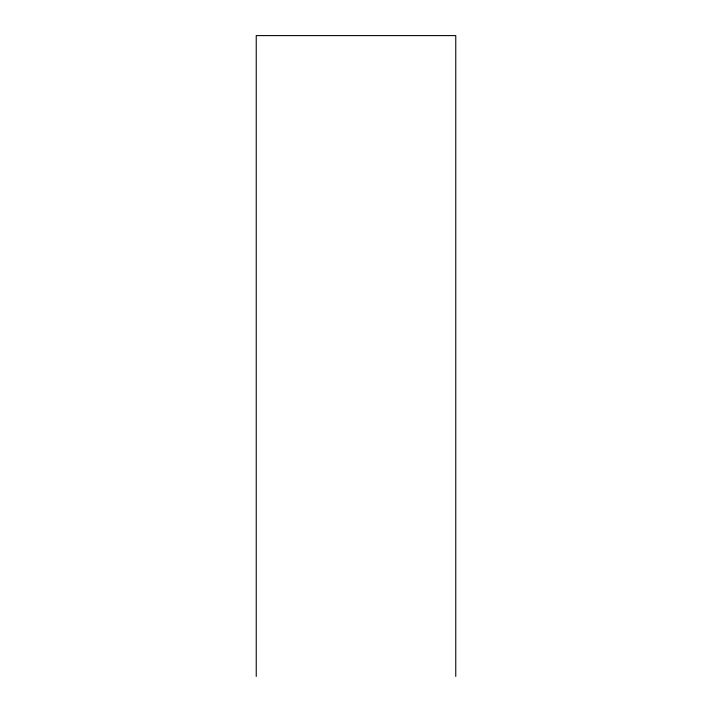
<?xml version="1.0" encoding="UTF-8"?>
<svg xmlns="http://www.w3.org/2000/svg" width="712" height="712" viewBox="0 0 712 712"><rect width="100%" height="100%" fill="white"/><g stroke="black" fill="none" stroke-linecap="round" stroke-linejoin="round"><path stroke-width="1.07" d="M455.76 676.4L455.76 35.6L256.24 35.6L256.24 676.4"/></g></svg>
